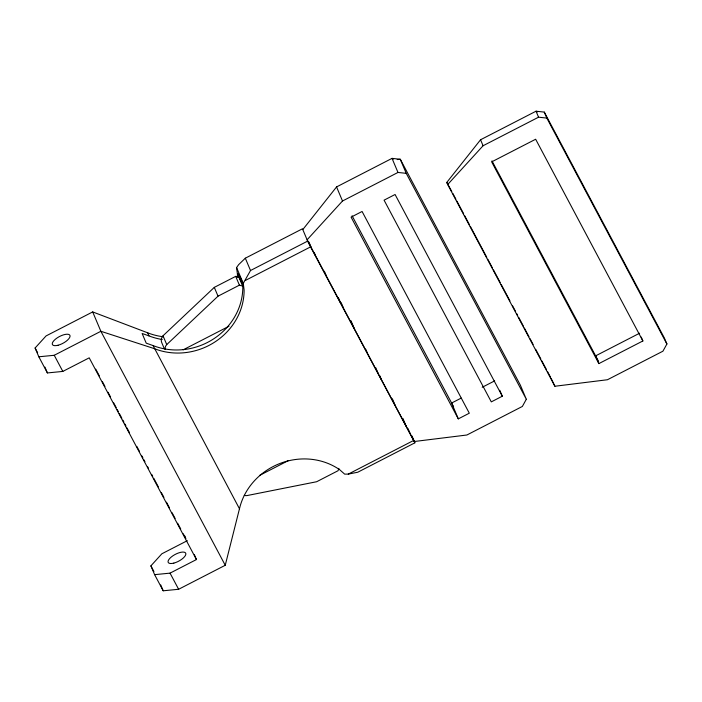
<?xml version="1.0" encoding="UTF-8"?>
<svg xmlns="http://www.w3.org/2000/svg" width="702" height="702" viewBox="0 0 702 702"><rect width="100%" height="100%" fill="white"/><g stroke="black" fill="none" stroke-linecap="round" stroke-linejoin="round"><path stroke-width="1.05" d="M187.32 540.68L161.864 553.781L150.904 565.856L154.615 574.657L163.197 590.794L178.624 589.276L225.245 565.277L239.47 508.766L153.062 345.568L146.218 343.155L142.129 333.476L148.973 335.889A63.417 58.503 -22.9 0 0 162.267 339.514M338.89 468.366L338.048 470.726L316.655 481.73L246.99 495.577A7.152 6.599 -22.9 0 1 244.27 495.366M163.083 336.732A63.417 58.503 -22.9 0 1 147.666 332.809L92.69 311.925L46.069 335.925L35.1 347.999L38.821 356.791L54.238 355.282L100.869 331.283L154.361 348.648A63.417 58.503 -22.9 0 0 244.103 289.917L243.261 283.371L250.517 270.516L307.66 241.102L302.457 228.791L245.314 258.196L238.68 264.61L236.574 267.541L237.416 274.087A63.417 58.503 -22.9 0 1 237.355 277.15M526.324 399.262L522.358 406.449L466.891 435.003L414.32 441.505L307.099 239.786L342.506 201L397.981 172.446L406.23 173.341L526.324 399.262L520.375 385.187L400.289 159.266L392.032 158.371L336.565 186.925L302.79 229.58M666.9 344.006L662.934 351.184L607.467 379.738L554.896 386.249L447.674 184.529L446.788 182.415L480.554 139.759L536.03 111.206L544.287 112.101L664.373 338.022L666.9 344.006L546.814 118.076L544.287 112.101M447.674 184.529L483.081 145.744L538.557 117.19L546.814 118.076M164.049 348.06L161.978 343.173A7.152 6.599 -22.9 0 1 163.013 335.793L214.303 287.372L235.697 276.369L238.987 277.299L243.103 285.626M164.996 349.499A7.152 6.599 -22.9 0 1 166.734 344.594L218.024 296.174L239.408 285.161L242.708 286.091L238.987 277.299M38.821 356.791L47.394 372.938L62.82 371.419L89.215 357.836L196.437 559.555L170.042 573.139L154.615 574.657M245.375 280.449L310.547 246.902L414.882 442.822L357.739 472.235L348.297 474.104L344.656 474.131L339.671 469.717A63.417 58.503 -22.9 0 0 239.47 508.766M183.169 349.824L228.966 326.255M259.793 475.298L288.048 460.758M461.179 398.104L451.623 403.027L458.309 418.866L469.305 413.206L362.083 211.477L351.088 217.146L458.309 418.866M482.221 387.276L494.647 380.879M348.297 474.104L413.478 440.549M502.299 396.218L491.303 401.877L384.073 200.158L395.077 194.498L502.299 396.218L499.789 390.286M639.601 333.222L595.612 355.861L598.885 363.601L642.874 340.961L641.233 337.092M397.2 159.565L400.289 159.266L406.23 173.341M537.583 111.908L536.03 111.206L538.557 117.19M393.594 159.073L392.032 158.371L397.981 172.446M446.788 182.415L451.79 191.47M642.874 340.961L535.652 139.242L491.663 161.881L598.885 363.601M491.979 160.898L598.587 361.451M452.816 193.401L455.905 199.21M456.932 201.149L463.627 213.733M464.654 215.672L469.287 224.386M470.314 226.325L486.784 257.309M487.811 259.249L492.444 267.962M493.48 269.893L500.166 282.485M501.193 284.415L509.942 300.877M512.521 305.721L515.61 311.53M516.637 313.469L517.664 315.4M518.699 317.339L523.323 326.053M524.359 327.992L528.992 336.706M530.019 338.645L533.108 344.454M535.679 349.289L540.83 358.976M541.856 360.916L546.489 369.629M547.516 371.56L550.605 377.369M352.088 215.786L453.597 406.748M238.715 277.167L238.268 273.71L240.382 277.667M225.245 565.277L100.869 331.283L92.69 311.925M95.744 369.129L99.333 375.877M102.404 381.651L104.958 386.469M108.029 392.242L110.591 397.06M113.663 402.843L116.225 407.651M117.243 409.582L118.269 411.504M119.296 413.434L121.85 418.252M122.876 420.173L123.903 422.095M124.921 424.026L125.948 425.947M126.974 427.878L129.528 432.695M136.811 446.393L139.356 451.167M141.892 455.949L142.91 457.853M143.919 459.766L144.937 461.679M147.473 466.453L148.491 468.366M151.711 474.412L152.729 476.333M153.747 478.246L158.327 486.863M161.381 492.611L163.926 497.402M166.471 502.184L169.524 507.932M172.069 512.723L175.123 518.471M177.667 523.253L180.721 529.001M183.266 533.792L185.811 538.574L184.591 535.679M54.238 355.282L62.82 371.419M170.042 573.139L178.624 589.276M35.1 347.999L37.627 352.746M150.904 565.856L153.931 571.551M551.123 378.343L554.896 386.249M307.66 241.102L310.547 246.902M480.554 139.759L483.081 145.744M336.565 186.925L342.506 201M411.969 435.942L414.882 442.822M407.994 428.597L410.038 433.432M402.86 418.339L406.168 426.158M392.339 398.736L395.226 405.58M379.65 375.482L381.291 379.361M375.623 367.497L378.071 373.306M365.698 349.227L366.935 352.158M350.974 320.717L354.282 328.545M341.102 302.562L343.559 308.371M338.294 297.481L340.338 302.316M324.333 271.209L326.404 276.097M314.224 252.588L315.461 255.519M308.933 242.05L311.39 247.85M245.314 258.196L250.517 270.516M236.574 267.541L243.261 283.371M240.786 278.633L242.427 282.502M238.268 273.71L242.357 283.389L242.804 286.846A63.417 58.503 -22.9 0 1 153.062 345.568M235.697 276.369L239.408 285.161M214.303 287.372L218.024 296.174M163.013 335.793L166.734 344.594M147.666 332.809L148.973 335.889M194.393 554.712L196.437 559.555M160.714 584.924L163.197 590.794M44.919 367.067L47.394 372.938M58.038 345.252A9.898 3.808 -28 0 0 69.946 335.416A9.898 3.808 -28 0 0 55.467 339.163A9.898 3.808 -28 0 0 58.038 345.252M173.842 563.109A9.898 3.808 -28 0 0 185.749 553.273A9.898 3.808 -28 0 0 171.262 557.019A9.898 3.808 -28 0 0 173.842 563.109"/></g></svg>
